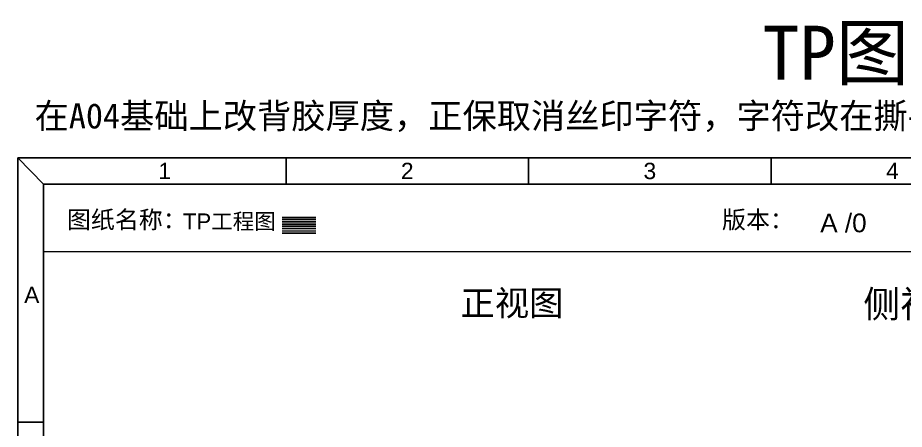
# Model space of a CAD drawing. Header units: millimetres. Extents: x 20905 to 43117, y -15595 to -5301.
# Drawn here: x 24555 to 25032.7, y -14921.2 to -14699.8 of the extents above; entities that cross this region are included whole.
import ezdxf

# ---------------------------------------------------------------- set-up
doc = ezdxf.new("R2010")
doc.units = ezdxf.units.MM
doc.header["$LTSCALE"] = 0.2
for name, color, linetype in [('FPC', 32, 'Continuous'), ('LENS', 6, 'Continuous'), ('OCA', 1, 'Continuous'), ('PET保护膜', 3, 'Continuous'), ('SENSOR', 7, 'Continuous'), ('图形外框', 7, 'Continuous'), ('泡棉胶', 122, 'Continuous'), ('背胶', 2, 'Continuous')]:
    doc.layers.add(name, color=color, linetype=linetype)
doc.layers.add('补强', color=13, linetype='Continuous', lineweight=0)
doc.styles.add('宋体', font='arial.ttf')

msp = doc.modelspace()

# ---------------------------------------------------------------- linework, layer by layer
at = {"layer": 'FPC'}
msp.add_line((24697.5601, -14807.2261), (24715.6214, -14807.2261), dxfattribs=at)
at = {"layer": 'LENS'}
msp.add_line((24697.5601, -14808.4261), (24715.6214, -14808.4261), dxfattribs=at)
at = {"layer": 'OCA'}
msp.add_line((24697.5601, -14809.6261), (24715.6214, -14809.6261), dxfattribs=at)
at = {"layer": 'PET保护膜'}
msp.add_line((24697.5601, -14812.0261), (24715.6214, -14812.0261), dxfattribs=at)
at = {"layer": 'SENSOR'}
msp.add_line((24697.5601, -14810.8261), (24715.6214, -14810.8261), dxfattribs=at)
at = {"layer": '图形外框'}
for points in [[(24554.9575, -14775.179), (24568.8242, -14789.2591)], [(24699.5681, -14775.179), (24699.5681, -14789.2591)], [(24830.3119, -14775.179), (24830.3119, -14789.2591)], [(24961.0558, -14775.179), (24961.0112, -14789.2591)], [(24568.8242, -14917.3881), (24554.9575, -14917.3881)]]:
    msp.add_lwpolyline(points, dxfattribs=at)
for points in [[(24554.9575, -14775.179), (24554.9575, -15443.9841), (25529.2178, -15443.9841), (25529.2178, -14775.179)], [(24568.8242, -14789.2591), (24568.8242, -15429.904), (25515.3511, -15429.904), (25515.3511, -14789.2591)]]:
    msp.add_lwpolyline(points, close=True, dxfattribs=at)
at = {"layer": '图形外框', "lineweight": 0}
msp.add_lwpolyline([(24568.8242, -14825.5932), (25515.3511, -14825.5932)], dxfattribs=at)
at = {"layer": '泡棉胶'}
msp.add_line((24697.5601, -14815.6261), (24715.6214, -14815.6261), dxfattribs=at)
at = {"layer": '背胶'}
msp.add_line((24697.5601, -14813.2261), (24715.6214, -14813.2261), dxfattribs=at)
at = {"layer": '补强'}
msp.add_line((24697.5601, -14814.4261), (24715.6214, -14814.4261), dxfattribs=at)

# ---------------------------------------------------------------- texts
at = {"layer": '图形外框', "style": '宋体'}
for s, p in [('1', (24630.7294, -14786.6191)), ('2', (24761.4733, -14786.6191)), ('3', (24892.2171, -14786.6191)), ('4', (25022.961, -14786.6191)), ('A', (24558.4241, -14853.3236))]:
    msp.add_text(s, height=8.8001, dxfattribs=at).set_placement(p)
at = {"layer": '图形外框', "lineweight": 0, "attachment_point": 1, "style": '宋体'}
for s, insert, char_height, width in [('{\\fSimSun|b0|i0|c134|p54;\\H0.7552x;TP图纸}', (24956.4451, -14704.0564), 38.389644, 219.873755), ('{\\fSimSun|b0|i0|c134|p54;\\H0.7049x;在A04基础上改背胶厚度，正保取消丝印字符，字符改在撕手上面  20260304}', (24564.0495, -14745.8271), 19.194822, 1112.848708), ('图纸名称：', (24581.4484, -14803.7058), 9.47323, 88.485401), ('{\\fArial|b0|i0|c0|p32;TP}工程图', (24644.0244, -14805.0972), 8.511641, 88.82505), ('版本：', (24934.5061, -14803.7058), 9.47323, 88.485401), ('{\\fArial|b0|i0|c0|p32;A /0}', (24987.4788, -14805.1815), 10.051626, 45.979016), ('{\\fSimSun|b0|i0|c134|p54;\\H0.7049x;正视图}', (24793.6526, -14846.56), 19.194822, 66.740056), ('{\\fSimSun|b0|i0|c134|p54;\\H0.7552x;侧视图}', (25010.6988, -14846.6162), 19.194822, 109.936877)]:
    msp.add_mtext(s, dxfattribs=dict(at, insert=insert, char_height=char_height, width=width))

doc.saveas('drawing.dxf')
